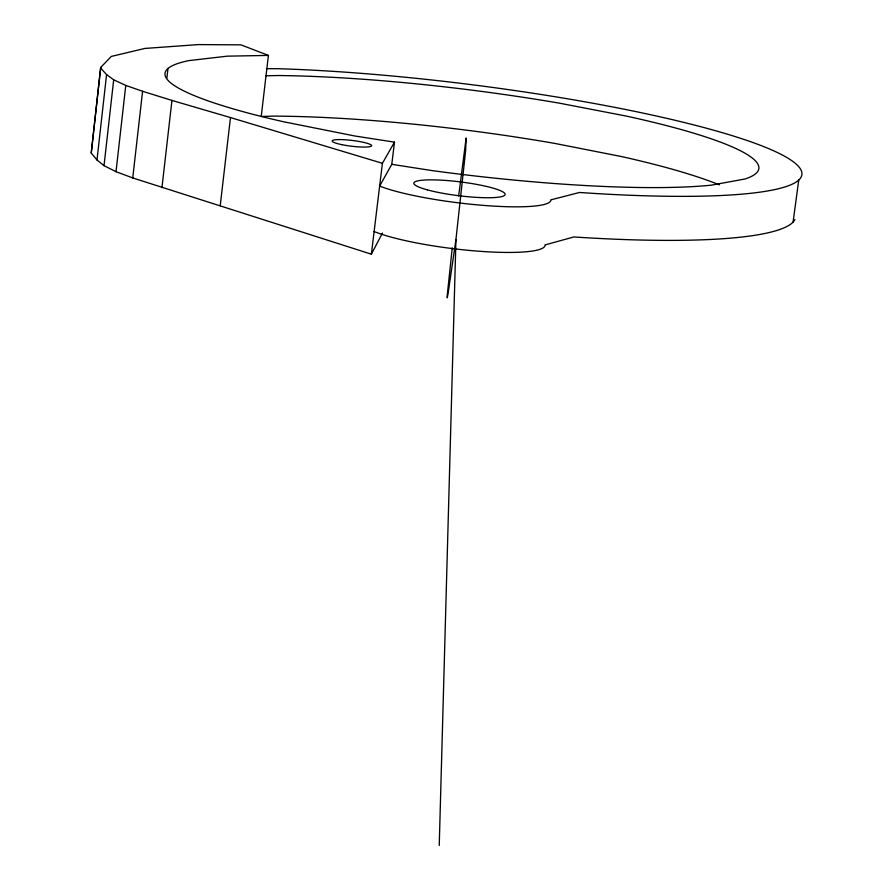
<?xml version="1.0" encoding="UTF-8"?>
<svg xmlns="http://www.w3.org/2000/svg" width="890" height="890" viewBox="0 0 890 890"><rect width="100%" height="100%" fill="white"/><g stroke="black" fill="none" stroke-linecap="round" stroke-linejoin="round"><path stroke-width="1.33" d="M439.237 845.5L455.947 239.521L465.637 150.688L466.138 137.983L458.673 195.989M719.309 184.853A300.119 44.578 7.1 0 0 621.098 156.473L554.715 143.401A300.119 44.578 7.1 0 0 273.375 116.112L261.237 116.468L268.402 55.414L241.001 44.867L198.437 44.589L144.903 48.438L111.295 56.426L100.692 67.44L91.236 153.069L96.988 160L104.019 165.662L116.012 171.692L132.744 177.933L371.364 254.184L382.466 233.047M91.236 153.069L100.692 67.44M96.988 160L106.578 74.582L100.759 68.23M104.019 165.662L113.686 79.811L106.578 74.582M116.012 171.692L125.768 85.418L113.686 79.811M132.744 177.933L142.589 91.281L125.768 85.418M166.875 78.075L167.976 68.43M161.958 187.623L171.948 100.425L142.589 91.281M220.208 205.757L230.488 117.569L171.948 100.425M371.364 254.184L382.411 163.304L394.493 142.144L354.709 135.97L283.498 121.752A300.731 41.352 7.1 0 1 188.825 60.62L227.362 56.159L268.402 55.414M266.455 68.675L278.514 68.719A343.607 48.538 7.1 0 1 766.268 147.629A343.607 48.538 7.1 0 1 579.546 192.474L550.777 199.872A91.982 13.917 7.1 0 1 482.881 205.345A91.982 13.917 7.1 0 1 379.641 186.077L391.789 164.327L394.493 142.144M452.231 247.887L447.114 296.704A69.72 1.035 -83.1 0 0 449.038 286.969L455.947 239.521M793.079 222.066L798.808 179.613M266.01 75.795L278.158 75.528A300.531 42.431 7.1 0 1 559.81 103.24L626.315 116.078A300.531 42.431 7.1 0 1 745.164 178.957L711.266 185.165A300.531 42.431 7.1 0 1 431.661 170.535L391.789 164.327M230.488 117.569L382.411 163.304M374.123 231.511A91.848 14.618 7.1 0 0 477.162 251.091A91.848 14.618 7.1 0 0 545.058 244.906L573.85 236.963A343.139 50.997 7.1 0 0 794.937 219.619M427.367 189.87A45.98 6.953 7.1 0 0 503.651 195.945A45.98 6.953 7.1 0 0 447.525 180.581A45.98 6.953 7.1 0 0 427.367 189.87M341.682 144.625A19.903 2.904 6.9 0 0 371.653 145.738A19.903 2.904 6.9 0 0 342.339 139.641A19.903 2.904 6.9 0 0 341.682 144.625"/></g></svg>
